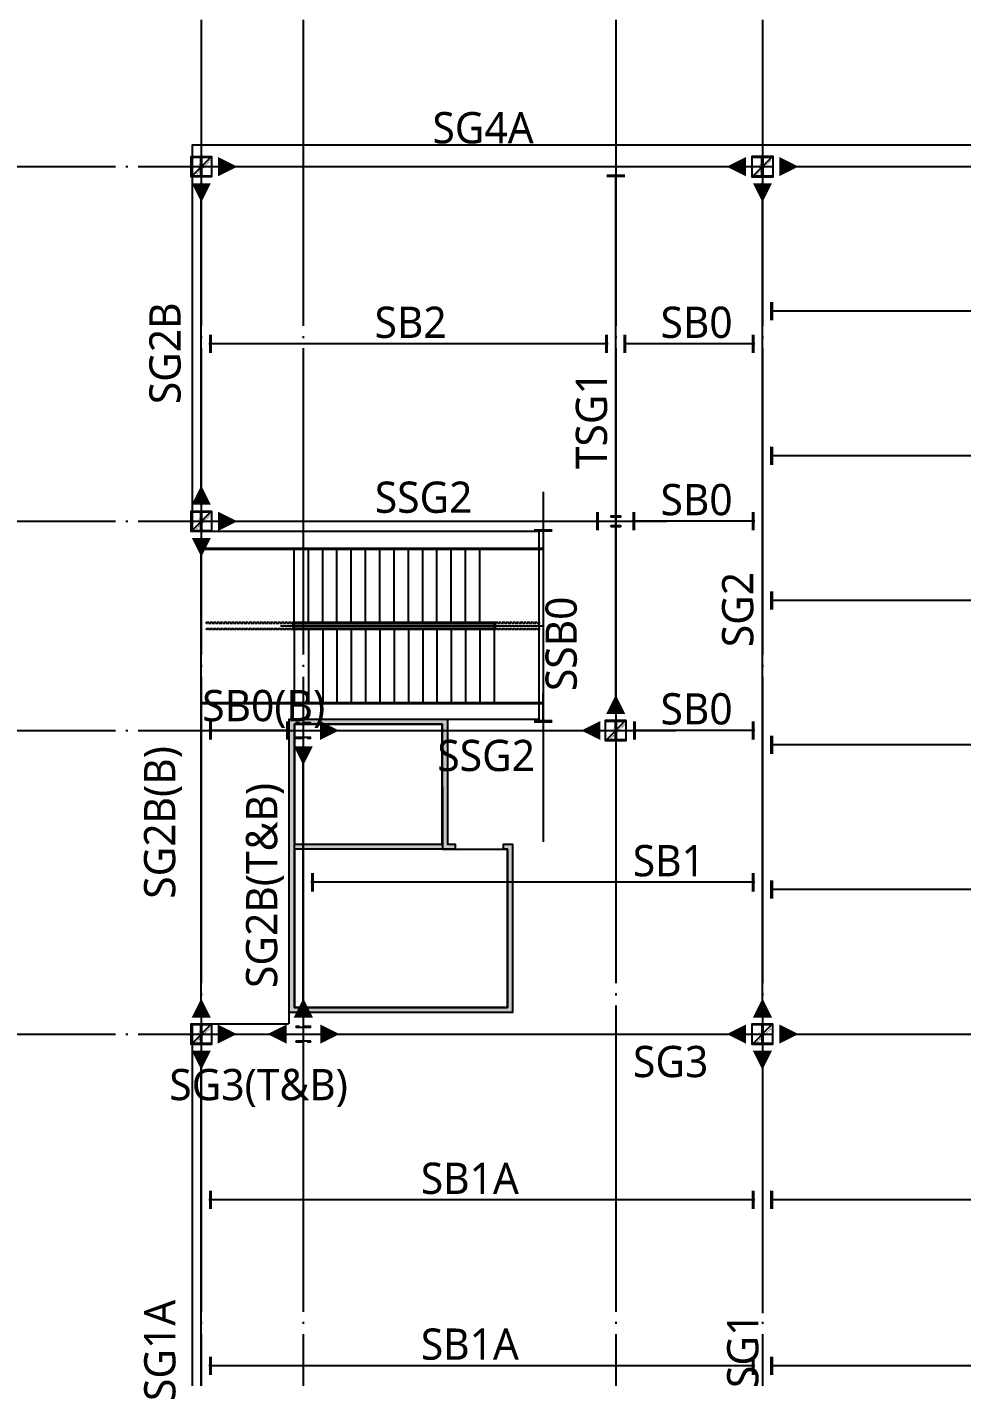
# Model space of a CAD drawing. Header units: millimetres. Extents: x -734060 to 504600, y -7739 to 118800.
# Drawn here: x 256284 to 274592, y 49181 to 75637 of the extents above; entities that cross this region are included whole.
import ezdxf
from ezdxf.enums import TextEntityAlignment as Align

# ---------------------------------------------------------------- set-up
doc = ezdxf.new("R2010")
doc.units = ezdxf.units.MM
doc.header["$LTSCALE"] = 200
for name, pattern in [('CEN-GAUN', [32.2, 30, -1, 0.2, -1]), ('CONTINOUS', [0]), ('DASH', [0.35, 0.25, -0.1]), ('HIDDEN', [0.375, 0.25, -0.125])]:
    doc.linetypes.add(name, pattern=pattern)
doc.layers.get('DEFPOINTS').update_dxf_attribs({"color": 137})
for name, color, linetype in [('09GIRDER', 2, 'Continuous'), ('5방수턱', 5, 'Continuous'), ('6SLAB', 6, 'Continuous'), ('AA-SSXM-STRS', 4, 'Continuous'), ('AA-SSXS', 6, 'Continuous'), ('CEN', 1, 'CEN-GAUN'), ('ETC-5', 5, 'Continuous'), ('S-STG', 4, 'Continuous'), ('Slab Line', 7, 'Continuous'), ('Z-STL COL', 3, 'Continuous'), ('Z-STL-BEAM', 6, 'Continuous'), ('Z-하부구조체', 6, 'HIDDEN')]:
    doc.layers.add(name, color=color, linetype=linetype)
doc.styles.add('ROMANS', font='malgun.ttf')
doc.styles.add('스타일1', font='malgun.ttf')
doc.styles.add('휘츠', font='malgun.ttf')
doc.dimstyles.new('STL-MOM-150', dxfattribs={"dimscale": 150, "dimtxt": 3, "dimasz": 1, "dimexe": 1.25, "dimexo": 0.625, "dimgap": 1.5, "dimtad": 1, "dimtxsty": 'ROMANS', "dimblk": 'DOT_MOM', "dimcen": 0, "dimse1": 1, "dimse2": 1, "dimclrt": 2, "dimadec": 0, "dimazin": 0, "dimtfac": 1, "dimtmove": 2, "dimatfit": 3, "dimfxl": 1.25, "dimarcsym": 0})

# ---------------------------------------------------------------- blocks, each defined once
blk = doc.blocks.new('x-stu-2Fcol')
at = {"layer": '09GIRDER'}
for points in [[(49800, -13200), (49800, -13179), (49972, -13179, 0.414214), (49994, -13157), (49994, -12843, 0.414214), (49972, -12821), (49800, -12821), (49800, -12800), (50200, -12800), (50200, -12821), (50028, -12821, 0.414214), (50006, -12843), (50006, -13157, 0.414214), (50028, -13179), (50200, -13179), (50200, -13200)], [(60798, -13179), (60969, -13179, 0.414214), (60991, -13157), (60991, -12843, 0.414214), (60969, -12821), (60798, -12821), (60798, -12793), (61202, -12793), (61202, -12821), (61031, -12821, 0.414214), (61009, -12843), (61009, -13157, 0.414214), (61031, -13179), (61202, -13179), (61202, -13207), (60798, -13207)], [(49800, -20150), (49800, -20129), (49972, -20129, 0.414214), (49994, -20107), (49994, -19793, 0.414214), (49972, -19771), (49800, -19771), (49800, -19750), (50200, -19750), (50200, -19771), (50028, -19771, 0.414214), (50006, -19793), (50006, -20107, 0.414214), (50028, -20129), (50200, -20129), (50200, -20150)], [(57925, -24250), (57925, -24229), (58097, -24229, 0.414214), (58119, -24207), (58119, -23893, 0.414214), (58097, -23871), (57925, -23871), (57925, -23850), (58325, -23850), (58325, -23871), (58154, -23871, 0.414214), (58132, -23893), (58132, -24207, 0.414214), (58154, -24229), (58325, -24229), (58325, -24250)], [(49800, -30200), (49800, -30179), (49972, -30179, 0.414214), (49994, -30157), (49994, -29843, 0.414214), (49972, -29821), (49800, -29821), (49800, -29800), (50200, -29800), (50200, -29821), (50028, -29821, 0.414214), (50006, -29843), (50006, -30157, 0.414214), (50028, -30179), (50200, -30179), (50200, -30200)], [(60800, -30200), (60800, -30179), (60972, -30179, 0.414214), (60994, -30157), (60994, -29843, 0.414214), (60972, -29821), (60800, -29821), (60800, -29800), (61200, -29800), (61200, -29821), (61028, -29821, 0.414214), (61006, -29843), (61006, -30157, 0.414214), (61028, -30179), (61200, -30179), (61200, -30200)]]:
    blk.add_lwpolyline(points, format="xyb", close=True, dxfattribs=at)
at = {"layer": 'DEFPOINTS'}
for p, q in [((49800, -13200), (50200, -12800)), ((60800, -13200), (61200, -12800)), ((49800, -20150), (50200, -19750)), ((57925, -24250), (58325, -23850)), ((49800, -30200), (50200, -29800)), ((60800, -30200), (61200, -29800))]:
    blk.add_line(p, q, dxfattribs=at)
for points in [[(49800, -12800), (50200, -12800), (50200, -13200), (49800, -13200)], [(60798, -12793), (61202, -12793), (61202, -13207), (60798, -13207)], [(49800, -19750), (50200, -19750), (50200, -20150), (49800, -20150)], [(57925, -23850), (58325, -23850), (58325, -24250), (57925, -24250)], [(49800, -29800), (50200, -29800), (50200, -30200), (49800, -30200)], [(60800, -29800), (61200, -29800), (61200, -30200), (60800, -30200)]]:
    blk.add_lwpolyline(points, close=True, dxfattribs=at)
at = {"layer": 'Z-STL COL', "ltscale": 3}
blk.add_lwpolyline([(58025, -20050), (58225, -20050), (58225, -20038), (58139, -20038, -0.477863), (58129, -20028), (58129, -19873, -0.452395), (58139, -19862), (58225, -19862), (58225, -19850), (58025, -19850), (58025, -19862), (58111, -19862, -0.452395), (58121, -19873), (58121, -20028, -0.477863), (58111, -20038), (58025, -20038)], format="xyb", close=True, dxfattribs=at)
at = {"layer": 'DEFPOINTS', "style": '스타일1'}
for s, p in [('H-400X400X13X21', (50043, -13010)), ('SC1', (49956, -12978)), ('H-414X405X18X28', (61021, -13017)), ('SC1A', (60956, -12978)), ('H-400X400X13X21', (50043, -19960)), ('SC1', (49956, -19928)), ('H-400X400X13X21', (58168, -24060)), ('SC1', (58081, -24028)), ('H-400X400X13X21', (50043, -30010)), ('H-400X400X13X21', (61043, -30010)), ('SC1', (49956, -29978)), ('SC1', (60956, -29978))]:
    blk.add_text(s, height=35, rotation=45, dxfattribs=at).set_placement(p, align=Align.MIDDLE_CENTER)
blk = doc.blocks.new('DOT_MOM')
at = {"color": 0}
blk.add_lwpolyline([(-3.5, 0, 0, 2.5, 0), (-1, 0, 2.5, 2.5, 0)], format="xyseb", dxfattribs=at)
blk = doc.blocks.new('*D60')
at = {"layer": 'DEFPOINTS', "color": 0, "transparency": 16777216}
for p in [(259881, 72900), (270526, 72900), (270526, 72900)]:
    blk.add_point(p, dxfattribs=at)
at = {"layer": 'S-STG', "lineweight": -2, "transparency": 16777216}
blk.add_line((260031, 72900), (270376, 72900), dxfattribs=at)
at = {"layer": 'S-STG', "lineweight": -2, "transparency": 16777216, "xscale": 150, "yscale": 150, "zscale": 150, "rotation": 180}
blk.add_blockref('DOT_MOM', (259881, 72900), dxfattribs=at)
at = {"layer": 'S-STG', "lineweight": -2, "transparency": 16777216, "xscale": 150, "yscale": 150, "zscale": 150}
blk.add_blockref('DOT_MOM', (270526, 72900), dxfattribs=at)
at = {"layer": 'S-STG', "color": 4, "transparency": 16777216, "insert": (265224, 73659), "char_height": 875, "attachment_point": 5, "style": '휘츠'}
blk.add_mtext('{\\H0.7x;SG4A}', dxfattribs=at)
blk = doc.blocks.new('*D62')
at = {"layer": 'DEFPOINTS', "color": 0, "transparency": 16777216}
for p in [(259700, 72725), (259700, 72725), (259700, 66125)]:
    blk.add_point(p, dxfattribs=at)
at = {"layer": 'S-STG', "lineweight": -2, "transparency": 16777216}
blk.add_line((259700, 66275), (259700, 72575), dxfattribs=at)
at = {"layer": 'S-STG', "lineweight": -2, "transparency": 16777216, "xscale": 150, "yscale": 150, "zscale": 150}
for p, rotation in [((259700, 72725), 90), ((259700, 66125), 270)]:
    blk.add_blockref('DOT_MOM', p, dxfattribs=dict(at, rotation=rotation))
at = {"layer": 'S-STG', "color": 4, "transparency": 16777216, "insert": (258992, 69242), "char_height": 875, "attachment_point": 5, "rotation": 90, "style": '휘츠'}
blk.add_mtext('{\\H0.7x;SG2B}', dxfattribs=at)
blk = doc.blocks.new('*D64')
at = {"layer": 'DEFPOINTS', "color": 0, "transparency": 16777216}
for p in [(270881, 72900), (280523, 72900), (280523, 72900)]:
    blk.add_point(p, dxfattribs=at)
at = {"layer": 'S-STG', "lineweight": -2, "transparency": 16777216}
blk.add_line((271031, 72900), (280373, 72900), dxfattribs=at)
at = {"layer": 'S-STG', "lineweight": -2, "transparency": 16777216, "xscale": 150, "yscale": 150, "zscale": 150, "rotation": 180}
blk.add_blockref('DOT_MOM', (270881, 72900), dxfattribs=at)
at = {"layer": 'S-STG', "lineweight": -2, "transparency": 16777216, "xscale": 150, "yscale": 150, "zscale": 150}
blk.add_blockref('DOT_MOM', (280523, 72900), dxfattribs=at)
at = {"layer": 'S-STG', "color": 4, "transparency": 16777216, "insert": (276224, 73659), "char_height": 875, "attachment_point": 5, "style": '휘츠'}
blk.add_mtext('{\\H0.7x;SG4}', dxfattribs=at)
blk = doc.blocks.new('*D66')
at = {"layer": 'DEFPOINTS', "color": 0, "transparency": 16777216}
for p in [(259700, 65775), (259700, 65775), (259700, 56075)]:
    blk.add_point(p, dxfattribs=at)
at = {"layer": 'S-STG', "lineweight": -2, "transparency": 16777216}
blk.add_line((259700, 56225), (259700, 65625), dxfattribs=at)
at = {"layer": 'S-STG', "lineweight": -2, "transparency": 16777216, "xscale": 150, "yscale": 150, "zscale": 150}
for p, rotation in [((259700, 65775), 90), ((259700, 56075), 270)]:
    blk.add_blockref('DOT_MOM', p, dxfattribs=dict(at, rotation=rotation))
at = {"layer": 'S-STG', "color": 4, "transparency": 16777216, "insert": (258951, 60049), "char_height": 875, "attachment_point": 5, "rotation": 90, "style": '휘츠'}
blk.add_mtext('{\\H0.7x;SG2B(B)}', dxfattribs=at)
blk = doc.blocks.new('*D68')
at = {"layer": 'DEFPOINTS', "color": 0, "transparency": 16777216}
for p in [(259700, 55725), (259700, 55725), (259700, 43075)]:
    blk.add_point(p, dxfattribs=at)
at = {"layer": 'S-STG', "lineweight": -2, "transparency": 16777216}
blk.add_line((259700, 43225), (259700, 55575), dxfattribs=at)
at = {"layer": 'S-STG', "lineweight": -2, "transparency": 16777216, "xscale": 150, "yscale": 150, "zscale": 150}
for p, rotation in [((259700, 55725), 90), ((259700, 43075), 270)]:
    blk.add_blockref('DOT_MOM', p, dxfattribs=dict(at, rotation=rotation))
at = {"layer": 'S-STG', "color": 4, "transparency": 16777216, "insert": (258891, 49703), "char_height": 875, "attachment_point": 5, "rotation": 90, "style": '휘츠'}
blk.add_mtext('{\\H0.7x;SG1A}', dxfattribs=at)
blk = doc.blocks.new('*D70')
at = {"layer": 'DEFPOINTS', "color": 0, "transparency": 16777216}
for p in [(270700, 72725), (270700, 72725), (270700, 56075)]:
    blk.add_point(p, dxfattribs=at)
at = {"layer": 'S-STG', "lineweight": -2, "transparency": 16777216}
blk.add_line((270700, 56225), (270700, 72575), dxfattribs=at)
at = {"layer": 'S-STG', "lineweight": -2, "transparency": 16777216, "xscale": 150, "yscale": 150, "zscale": 150}
for p, rotation in [((270700, 72725), 90), ((270700, 56075), 270)]:
    blk.add_blockref('DOT_MOM', p, dxfattribs=dict(at, rotation=rotation))
at = {"layer": 'S-STG', "color": 4, "transparency": 16777216, "insert": (270218, 64220), "char_height": 875, "attachment_point": 5, "rotation": 90, "style": '휘츠'}
blk.add_mtext('{\\H0.7x;SG2}', dxfattribs=at)
blk = doc.blocks.new('*D72')
at = {"layer": 'DEFPOINTS', "color": 0, "transparency": 16777216}
for p in [(270700, 55725), (270700, 55725), (270700, 43075)]:
    blk.add_point(p, dxfattribs=at)
at = {"layer": 'S-STG', "lineweight": -2, "transparency": 16777216}
for p, q in [((270700, 55575), (270700, 50431)), ((270700, 43225), (270700, 48975))]:
    blk.add_line(p, q, dxfattribs=at)
at = {"layer": 'S-STG', "lineweight": -2, "transparency": 16777216, "xscale": 150, "yscale": 150, "zscale": 150}
for p, rotation in [((270700, 55725), 90), ((270700, 43075), 270)]:
    blk.add_blockref('DOT_MOM', p, dxfattribs=dict(at, rotation=rotation))
at = {"layer": 'S-STG', "color": 4, "transparency": 16777216, "insert": (270318, 49703), "char_height": 875, "attachment_point": 5, "rotation": 90, "style": '휘츠'}
blk.add_mtext('{\\H0.7x;SG1}', dxfattribs=at)
blk = doc.blocks.new('*D78')
at = {"layer": 'DEFPOINTS', "color": 0, "transparency": 16777216}
for p in [(261884, 55900), (270526, 55900), (270526, 55900)]:
    blk.add_point(p, dxfattribs=at)
at = {"layer": 'S-STG', "lineweight": -2, "transparency": 16777216}
blk.add_line((262034, 55900), (270376, 55900), dxfattribs=at)
at = {"layer": 'S-STG', "lineweight": -2, "transparency": 16777216, "xscale": 150, "yscale": 150, "zscale": 150, "rotation": 180}
blk.add_blockref('DOT_MOM', (261884, 55900), dxfattribs=at)
at = {"layer": 'S-STG', "lineweight": -2, "transparency": 16777216, "xscale": 150, "yscale": 150, "zscale": 150}
blk.add_blockref('DOT_MOM', (270526, 55900), dxfattribs=at)
at = {"layer": 'S-STG', "color": 4, "transparency": 16777216, "insert": (268901, 55359), "char_height": 875, "attachment_point": 5, "style": '휘츠'}
blk.add_mtext('{\\H0.7x;SG3}', dxfattribs=at)
blk = doc.blocks.new('*D80')
at = {"layer": 'DEFPOINTS', "color": 0, "transparency": 16777216}
for p in [(270881, 55900), (280523, 55900), (280523, 55900)]:
    blk.add_point(p, dxfattribs=at)
at = {"layer": 'S-STG', "lineweight": -2, "transparency": 16777216}
blk.add_line((271031, 55900), (280373, 55900), dxfattribs=at)
at = {"layer": 'S-STG', "lineweight": -2, "transparency": 16777216, "xscale": 150, "yscale": 150, "zscale": 150, "rotation": 180}
blk.add_blockref('DOT_MOM', (270881, 55900), dxfattribs=at)
at = {"layer": 'S-STG', "lineweight": -2, "transparency": 16777216, "xscale": 150, "yscale": 150, "zscale": 150}
blk.add_blockref('DOT_MOM', (280523, 55900), dxfattribs=at)
at = {"layer": 'S-STG', "color": 4, "transparency": 16777216, "insert": (276224, 56359), "char_height": 875, "attachment_point": 5, "style": '휘츠'}
blk.add_mtext('{\\H0.7x;SG3}', dxfattribs=at)
blk = doc.blocks.new('DOT_PIN')
at = {"layer": 'Z-STL-BEAM', "ltscale": 0.4, "const_width": 0.4}
blk.add_lwpolyline([(-1.2, 1.2), (-1.2, -1.2)], dxfattribs=at)
blk = doc.blocks.new('*D84')
at = {"layer": 'DEFPOINTS', "color": 0, "transparency": 16777216}
for p in [(267825, 72900), (267825, 72900), (267825, 62023)]:
    blk.add_point(p, dxfattribs=at)
at = {"layer": 'S-STG', "lineweight": -2, "transparency": 16777216}
blk.add_line((267825, 62173), (267825, 72750), dxfattribs=at)
at = {"layer": 'S-STG', "lineweight": -2, "transparency": 16777216, "xscale": 150, "yscale": 150, "zscale": 150}
for name, p, rotation in [('DOT_PIN', (267825, 72900), 90), ('DOT_MOM', (267825, 62023), 270)]:
    blk.add_blockref(name, p, dxfattribs=dict(at, rotation=rotation))
at = {"layer": 'S-STG', "color": 4, "transparency": 16777216, "insert": (267352, 67931), "char_height": 875, "attachment_point": 5, "rotation": 90, "style": '휘츠'}
blk.add_mtext('{\\H0.7x;TSG1}', dxfattribs=at)
blk = doc.blocks.new('*D86')
at = {"layer": 'DEFPOINTS', "color": 0, "transparency": 16777216}
for p in [(259881, 65950), (267649, 65950), (267649, 65950)]:
    blk.add_point(p, dxfattribs=at)
at = {"layer": 'S-STG', "lineweight": -2, "transparency": 16777216}
blk.add_line((260031, 65950), (267499, 65950), dxfattribs=at)
at = {"layer": 'S-STG', "lineweight": -2, "transparency": 16777216, "xscale": 150, "yscale": 150, "zscale": 150}
blk.add_blockref('DOT_PIN', (267649, 65950), dxfattribs=at)
at = {"layer": 'S-STG', "lineweight": -2, "transparency": 16777216, "xscale": 150, "yscale": 150, "zscale": 150, "rotation": 180}
blk.add_blockref('DOT_MOM', (259881, 65950), dxfattribs=at)
at = {"layer": 'S-STG', "color": 4, "transparency": 16777216, "insert": (264059, 66418), "char_height": 875, "attachment_point": 5, "style": '휘츠'}
blk.add_mtext('{\\H0.7x;SSG2}', dxfattribs=at)
blk = doc.blocks.new('*D88')
at = {"layer": 'DEFPOINTS', "color": 0, "transparency": 16777216}
for p in [(261877, 61850), (267675, 61850), (267675, 61850)]:
    blk.add_point(p, dxfattribs=at)
at = {"layer": 'S-STG', "lineweight": -2, "transparency": 16777216}
blk.add_line((262027, 61850), (267525, 61850), dxfattribs=at)
at = {"layer": 'S-STG', "lineweight": -2, "transparency": 16777216, "xscale": 150, "yscale": 150, "zscale": 150, "rotation": 180}
blk.add_blockref('DOT_MOM', (261877, 61850), dxfattribs=at)
at = {"layer": 'S-STG', "lineweight": -2, "transparency": 16777216, "xscale": 150, "yscale": 150, "zscale": 150}
blk.add_blockref('DOT_MOM', (267675, 61850), dxfattribs=at)
at = {"layer": 'S-STG', "color": 4, "transparency": 16777216, "insert": (265285, 61357), "char_height": 875, "attachment_point": 5, "style": '휘츠'}
blk.add_mtext('{\\H0.7x;SSG2}', dxfattribs=at)
blk = doc.blocks.new('*D90')
at = {"layer": 'DEFPOINTS', "color": 0, "ltscale": 0.4, "transparency": 16777216}
for p in [(270700, 64400), (270700, 64400), (280519, 64400)]:
    blk.add_point(p, dxfattribs=at)
at = {"layer": 'Z-STL-BEAM', "lineweight": -2, "ltscale": 0.4, "transparency": 16777216}
blk.add_line((280369, 64400), (270850, 64400), dxfattribs=at)
at = {"layer": 'Z-STL-BEAM', "lineweight": -2, "ltscale": 0.4, "transparency": 16777216, "xscale": 150, "yscale": 150, "zscale": 150, "rotation": 180}
blk.add_blockref('DOT_PIN', (270700, 64400), dxfattribs=at)
at = {"layer": 'Z-STL-BEAM', "lineweight": -2, "ltscale": 0.4, "transparency": 16777216, "xscale": 150, "yscale": 150, "zscale": 150}
blk.add_blockref('DOT_PIN', (280519, 64400), dxfattribs=at)
at = {"layer": 'Z-STL-BEAM', "color": 2, "ltscale": 0.4, "transparency": 16777216, "insert": (275965, 64821), "char_height": 875, "attachment_point": 5, "style": '휘츠'}
blk.add_mtext('{\\H0.7x;SB1}', dxfattribs=at)
blk = doc.blocks.new('*D92')
at = {"layer": 'DEFPOINTS', "color": 0, "ltscale": 0.4, "transparency": 16777216}
for p in [(270700, 58734), (270700, 58734), (280700, 58734)]:
    blk.add_point(p, dxfattribs=at)
at = {"layer": 'Z-STL-BEAM', "lineweight": -2, "ltscale": 0.4, "transparency": 16777216}
blk.add_line((280550, 58734), (270850, 58734), dxfattribs=at)
at = {"layer": 'Z-STL-BEAM', "lineweight": -2, "ltscale": 0.4, "transparency": 16777216, "xscale": 150, "yscale": 150, "zscale": 150, "rotation": 180}
blk.add_blockref('DOT_PIN', (270700, 58734), dxfattribs=at)
at = {"layer": 'Z-STL-BEAM', "lineweight": -2, "ltscale": 0.4, "transparency": 16777216, "xscale": 150, "yscale": 150, "zscale": 150}
blk.add_blockref('DOT_PIN', (280700, 58734), dxfattribs=at)
at = {"layer": 'Z-STL-BEAM', "color": 2, "ltscale": 0.4, "transparency": 16777216, "insert": (275965, 59155), "char_height": 875, "attachment_point": 5, "style": '휘츠'}
blk.add_mtext('{\\H0.7x;SB1}', dxfattribs=at)
blk = doc.blocks.new('*D94')
at = {"layer": 'DEFPOINTS', "color": 0, "ltscale": 0.4, "transparency": 16777216}
for p in [(259700, 69425), (259700, 69425), (267825, 69425)]:
    blk.add_point(p, dxfattribs=at)
at = {"layer": 'Z-STL-BEAM', "lineweight": -2, "ltscale": 0.4, "transparency": 16777216}
blk.add_line((267675, 69425), (259850, 69425), dxfattribs=at)
at = {"layer": 'Z-STL-BEAM', "lineweight": -2, "ltscale": 0.4, "transparency": 16777216, "xscale": 150, "yscale": 150, "zscale": 150, "rotation": 180}
blk.add_blockref('DOT_PIN', (259700, 69425), dxfattribs=at)
at = {"layer": 'Z-STL-BEAM', "lineweight": -2, "ltscale": 0.4, "transparency": 16777216, "xscale": 150, "yscale": 150, "zscale": 150}
blk.add_blockref('DOT_PIN', (267825, 69425), dxfattribs=at)
at = {"layer": 'Z-STL-BEAM', "color": 2, "ltscale": 0.4, "transparency": 16777216, "insert": (263803, 69846), "char_height": 875, "attachment_point": 5, "style": '휘츠'}
blk.add_mtext('{\\H0.7x;SB2}', dxfattribs=at)
blk = doc.blocks.new('*D96')
at = {"layer": 'DEFPOINTS', "color": 0, "ltscale": 0.4, "transparency": 16777216}
for p in [(268013, 61850), (268013, 61850), (270700, 61850)]:
    blk.add_point(p, dxfattribs=at)
at = {"layer": 'Z-STL-BEAM', "lineweight": -2, "ltscale": 0.4, "transparency": 16777216}
blk.add_line((270550, 61850), (268163, 61850), dxfattribs=at)
at = {"layer": 'Z-STL-BEAM', "lineweight": -2, "ltscale": 0.4, "transparency": 16777216, "xscale": 150, "yscale": 150, "zscale": 150, "rotation": 180}
blk.add_blockref('DOT_PIN', (268013, 61850), dxfattribs=at)
at = {"layer": 'Z-STL-BEAM', "lineweight": -2, "ltscale": 0.4, "transparency": 16777216, "xscale": 150, "yscale": 150, "zscale": 150}
blk.add_blockref('DOT_PIN', (270700, 61850), dxfattribs=at)
at = {"layer": 'Z-STL-BEAM', "color": 2, "ltscale": 0.4, "transparency": 16777216, "insert": (269409, 62271), "char_height": 875, "attachment_point": 5, "style": '휘츠'}
blk.add_mtext('{\\H0.7x;SB0}', dxfattribs=at)
blk = doc.blocks.new('*D98')
at = {"layer": 'DEFPOINTS', "color": 0, "ltscale": 0.4, "transparency": 16777216}
for p in [(261700, 58875), (261700, 58875), (270700, 58875)]:
    blk.add_point(p, dxfattribs=at)
at = {"layer": 'Z-STL-BEAM', "lineweight": -2, "ltscale": 0.4, "transparency": 16777216}
blk.add_line((270550, 58875), (261850, 58875), dxfattribs=at)
at = {"layer": 'Z-STL-BEAM', "lineweight": -2, "ltscale": 0.4, "transparency": 16777216, "xscale": 150, "yscale": 150, "zscale": 150, "rotation": 180}
blk.add_blockref('DOT_PIN', (261700, 58875), dxfattribs=at)
at = {"layer": 'Z-STL-BEAM', "lineweight": -2, "ltscale": 0.4, "transparency": 16777216, "xscale": 150, "yscale": 150, "zscale": 150}
blk.add_blockref('DOT_PIN', (270700, 58875), dxfattribs=at)
at = {"layer": 'Z-STL-BEAM', "color": 2, "ltscale": 0.4, "transparency": 16777216, "insert": (268865, 59296), "char_height": 875, "attachment_point": 5, "style": '휘츠'}
blk.add_mtext('{\\H0.7x;SB1}', dxfattribs=at)
blk = doc.blocks.new('*D100')
at = {"layer": 'DEFPOINTS', "color": 0, "ltscale": 0.4, "transparency": 16777216}
for p in [(270700, 52650), (270700, 52650), (280700, 52650)]:
    blk.add_point(p, dxfattribs=at)
at = {"layer": 'Z-STL-BEAM', "lineweight": -2, "ltscale": 0.4, "transparency": 16777216}
blk.add_line((280550, 52650), (270850, 52650), dxfattribs=at)
at = {"layer": 'Z-STL-BEAM', "lineweight": -2, "ltscale": 0.4, "transparency": 16777216, "xscale": 150, "yscale": 150, "zscale": 150, "rotation": 180}
blk.add_blockref('DOT_PIN', (270700, 52650), dxfattribs=at)
at = {"layer": 'Z-STL-BEAM', "lineweight": -2, "ltscale": 0.4, "transparency": 16777216, "xscale": 150, "yscale": 150, "zscale": 150}
blk.add_blockref('DOT_PIN', (280700, 52650), dxfattribs=at)
at = {"layer": 'Z-STL-BEAM', "color": 2, "ltscale": 0.4, "transparency": 16777216, "insert": (275965, 53071), "char_height": 875, "attachment_point": 5, "style": '휘츠'}
blk.add_mtext('{\\H0.7x;SB1}', dxfattribs=at)
blk = doc.blocks.new('*D102')
at = {"layer": 'DEFPOINTS', "color": 0, "ltscale": 0.4, "transparency": 16777216}
for p in [(270700, 49400), (270700, 49400), (280700, 49400)]:
    blk.add_point(p, dxfattribs=at)
at = {"layer": 'Z-STL-BEAM', "lineweight": -2, "ltscale": 0.4, "transparency": 16777216}
blk.add_line((280550, 49400), (270850, 49400), dxfattribs=at)
at = {"layer": 'Z-STL-BEAM', "lineweight": -2, "ltscale": 0.4, "transparency": 16777216, "xscale": 150, "yscale": 150, "zscale": 150, "rotation": 180}
blk.add_blockref('DOT_PIN', (270700, 49400), dxfattribs=at)
at = {"layer": 'Z-STL-BEAM', "lineweight": -2, "ltscale": 0.4, "transparency": 16777216, "xscale": 150, "yscale": 150, "zscale": 150}
blk.add_blockref('DOT_PIN', (280700, 49400), dxfattribs=at)
at = {"layer": 'Z-STL-BEAM', "color": 2, "ltscale": 0.4, "transparency": 16777216, "insert": (275965, 49821), "char_height": 875, "attachment_point": 5, "style": '휘츠'}
blk.add_mtext('{\\H0.7x;SB1}', dxfattribs=at)
blk = doc.blocks.new('*D106')
at = {"layer": 'DEFPOINTS', "color": 0, "ltscale": 0.4, "transparency": 16777216}
for p in [(259700, 52650), (259700, 52650), (270700, 52650)]:
    blk.add_point(p, dxfattribs=at)
at = {"layer": 'Z-STL-BEAM', "lineweight": -2, "ltscale": 0.4, "transparency": 16777216}
blk.add_line((270550, 52650), (259850, 52650), dxfattribs=at)
at = {"layer": 'Z-STL-BEAM', "lineweight": -2, "ltscale": 0.4, "transparency": 16777216, "xscale": 150, "yscale": 150, "zscale": 150, "rotation": 180}
blk.add_blockref('DOT_PIN', (259700, 52650), dxfattribs=at)
at = {"layer": 'Z-STL-BEAM', "lineweight": -2, "ltscale": 0.4, "transparency": 16777216, "xscale": 150, "yscale": 150, "zscale": 150}
blk.add_blockref('DOT_PIN', (270700, 52650), dxfattribs=at)
at = {"layer": 'Z-STL-BEAM', "color": 2, "ltscale": 0.4, "transparency": 16777216, "insert": (264965, 53071), "char_height": 875, "attachment_point": 5, "style": '휘츠'}
blk.add_mtext('{\\H0.7x;SB1A}', dxfattribs=at)
blk = doc.blocks.new('*D108')
at = {"layer": 'DEFPOINTS', "color": 0, "ltscale": 0.4, "transparency": 16777216}
for p in [(259700, 49400), (259700, 49400), (270700, 49400)]:
    blk.add_point(p, dxfattribs=at)
at = {"layer": 'Z-STL-BEAM', "lineweight": -2, "ltscale": 0.4, "transparency": 16777216}
blk.add_line((270550, 49400), (259850, 49400), dxfattribs=at)
at = {"layer": 'Z-STL-BEAM', "lineweight": -2, "ltscale": 0.4, "transparency": 16777216, "xscale": 150, "yscale": 150, "zscale": 150, "rotation": 180}
blk.add_blockref('DOT_PIN', (259700, 49400), dxfattribs=at)
at = {"layer": 'Z-STL-BEAM', "lineweight": -2, "ltscale": 0.4, "transparency": 16777216, "xscale": 150, "yscale": 150, "zscale": 150}
blk.add_blockref('DOT_PIN', (270700, 49400), dxfattribs=at)
at = {"layer": 'Z-STL-BEAM', "color": 2, "ltscale": 0.4, "transparency": 16777216, "insert": (264965, 49821), "char_height": 875, "attachment_point": 5, "style": '휘츠'}
blk.add_mtext('{\\H0.7x;SB1A}', dxfattribs=at)
blk = doc.blocks.new('*D114')
at = {"layer": 'DEFPOINTS', "color": 0, "ltscale": 0.4, "transparency": 16777216}
for p in [(267997, 65950), (267997, 65950), (270700, 65950)]:
    blk.add_point(p, dxfattribs=at)
at = {"layer": 'Z-STL-BEAM', "lineweight": -2, "ltscale": 0.4, "transparency": 16777216}
blk.add_line((270550, 65950), (268147, 65950), dxfattribs=at)
at = {"layer": 'Z-STL-BEAM', "lineweight": -2, "ltscale": 0.4, "transparency": 16777216, "xscale": 150, "yscale": 150, "zscale": 150, "rotation": 180}
blk.add_blockref('DOT_PIN', (267997, 65950), dxfattribs=at)
at = {"layer": 'Z-STL-BEAM', "lineweight": -2, "ltscale": 0.4, "transparency": 16777216, "xscale": 150, "yscale": 150, "zscale": 150}
blk.add_blockref('DOT_PIN', (270700, 65950), dxfattribs=at)
at = {"layer": 'Z-STL-BEAM', "color": 2, "ltscale": 0.4, "transparency": 16777216, "insert": (269409, 66371), "char_height": 875, "attachment_point": 5, "style": '휘츠'}
blk.add_mtext('{\\H0.7x;SB0}', dxfattribs=at)
blk = doc.blocks.new('*D116')
at = {"layer": 'DEFPOINTS', "color": 0, "ltscale": 0.4, "transparency": 16777216}
for p in [(267825, 69425), (267825, 69425), (270700, 69425)]:
    blk.add_point(p, dxfattribs=at)
at = {"layer": 'Z-STL-BEAM', "lineweight": -2, "ltscale": 0.4, "transparency": 16777216}
blk.add_line((270550, 69425), (267975, 69425), dxfattribs=at)
at = {"layer": 'Z-STL-BEAM', "lineweight": -2, "ltscale": 0.4, "transparency": 16777216, "xscale": 150, "yscale": 150, "zscale": 150, "rotation": 180}
blk.add_blockref('DOT_PIN', (267825, 69425), dxfattribs=at)
at = {"layer": 'Z-STL-BEAM', "lineweight": -2, "ltscale": 0.4, "transparency": 16777216, "xscale": 150, "yscale": 150, "zscale": 150}
blk.add_blockref('DOT_PIN', (270700, 69425), dxfattribs=at)
at = {"layer": 'Z-STL-BEAM', "color": 2, "ltscale": 0.4, "transparency": 16777216, "insert": (269409, 69846), "char_height": 875, "attachment_point": 5, "style": '휘츠'}
blk.add_mtext('{\\H0.7x;SB0}', dxfattribs=at)
blk = doc.blocks.new('*D156')
at = {"layer": 'DEFPOINTS', "color": 0, "transparency": 16777216}
for p in [(261700, 61692), (261700, 61692), (261700, 56075)]:
    blk.add_point(p, dxfattribs=at)
at = {"layer": 'S-STG', "lineweight": -2, "transparency": 16777216}
blk.add_line((261700, 56225), (261700, 61542), dxfattribs=at)
at = {"layer": 'S-STG', "lineweight": -2, "transparency": 16777216, "xscale": 150, "yscale": 150, "zscale": 150}
for p, rotation in [((261700, 61692), 90), ((261700, 56075), 270)]:
    blk.add_blockref('DOT_MOM', p, dxfattribs=dict(at, rotation=rotation))
at = {"layer": 'S-STG', "color": 4, "transparency": 16777216, "insert": (260950, 58814), "char_height": 875, "attachment_point": 5, "rotation": 90, "style": '휘츠'}
blk.add_mtext('{\\H0.7x;SG2B(T&B)}', dxfattribs=at)
blk = doc.blocks.new('*D158')
at = {"layer": 'DEFPOINTS', "color": 0, "transparency": 16777216}
for p in [(259871, 55900), (261523, 55900), (261523, 55900)]:
    blk.add_point(p, dxfattribs=at)
at = {"layer": 'S-STG', "lineweight": -2, "transparency": 16777216}
blk.add_line((260021, 55900), (261373, 55900), dxfattribs=at)
at = {"layer": 'S-STG', "lineweight": -2, "transparency": 16777216, "xscale": 150, "yscale": 150, "zscale": 150, "rotation": 180}
blk.add_blockref('DOT_MOM', (259871, 55900), dxfattribs=at)
at = {"layer": 'S-STG', "lineweight": -2, "transparency": 16777216, "xscale": 150, "yscale": 150, "zscale": 150}
blk.add_blockref('DOT_MOM', (261523, 55900), dxfattribs=at)
at = {"layer": 'S-STG', "color": 4, "transparency": 16777216, "insert": (260824, 54844), "char_height": 875, "attachment_point": 5, "style": '휘츠'}
blk.add_mtext('{\\H0.7x;SG3(T&B)}', dxfattribs=at)
blk = doc.blocks.new('*D160')
at = {"layer": 'DEFPOINTS', "color": 0, "ltscale": 0.4, "transparency": 16777216}
for p in [(266400, 65950), (266400, 61850), (266400, 61850)]:
    blk.add_point(p, dxfattribs=at)
at = {"layer": 'Z-STL-BEAM', "lineweight": -2, "ltscale": 0.4, "transparency": 16777216}
for p, q in [((266400, 65800), (266400, 64525)), ((266400, 62000), (266400, 62572))]:
    blk.add_line(p, q, dxfattribs=at)
at = {"layer": 'Z-STL-BEAM', "lineweight": -2, "ltscale": 0.4, "transparency": 16777216, "xscale": 150, "yscale": 150, "zscale": 150}
for p, rotation in [((266400, 65950), 90), ((266400, 61850), 270)]:
    blk.add_blockref('DOT_PIN', p, dxfattribs=dict(at, rotation=rotation))
at = {"layer": 'Z-STL-BEAM', "color": 2, "ltscale": 0.4, "transparency": 16777216, "insert": (266758, 63549), "char_height": 875, "attachment_point": 5, "rotation": 90, "style": '휘츠'}
blk.add_mtext('{\\H0.7x;SSB0}', dxfattribs=at)
blk = doc.blocks.new('*D162')
at = {"layer": 'DEFPOINTS', "color": 0, "ltscale": 0.4, "transparency": 16777216}
for p in [(259700, 61850), (259700, 61850), (261573, 61850)]:
    blk.add_point(p, dxfattribs=at)
at = {"layer": 'Z-STL-BEAM', "lineweight": -2, "ltscale": 0.4, "transparency": 16777216}
blk.add_line((261423, 61850), (259850, 61850), dxfattribs=at)
at = {"layer": 'Z-STL-BEAM', "lineweight": -2, "ltscale": 0.4, "transparency": 16777216, "xscale": 150, "yscale": 150, "zscale": 150, "rotation": 180}
blk.add_blockref('DOT_PIN', (259700, 61850), dxfattribs=at)
at = {"layer": 'Z-STL-BEAM', "lineweight": -2, "ltscale": 0.4, "transparency": 16777216, "xscale": 150, "yscale": 150, "zscale": 150}
blk.add_blockref('DOT_PIN', (261573, 61850), dxfattribs=at)
at = {"layer": 'Z-STL-BEAM', "color": 2, "ltscale": 0.4, "transparency": 16777216, "insert": (260924, 62271), "char_height": 875, "attachment_point": 5, "style": '휘츠'}
blk.add_mtext('{\\H0.7x;SB0(B)}', dxfattribs=at)
blk = doc.blocks.new('*D208')
at = {"layer": 'DEFPOINTS', "color": 0, "ltscale": 0.4, "transparency": 16777216}
for p in [(270700, 61567), (270700, 61567), (280700, 61567)]:
    blk.add_point(p, dxfattribs=at)
at = {"layer": 'Z-STL-BEAM', "lineweight": -2, "ltscale": 0.4, "transparency": 16777216}
blk.add_line((280550, 61567), (270850, 61567), dxfattribs=at)
at = {"layer": 'Z-STL-BEAM', "lineweight": -2, "ltscale": 0.4, "transparency": 16777216, "xscale": 150, "yscale": 150, "zscale": 150, "rotation": 180}
blk.add_blockref('DOT_PIN', (270700, 61567), dxfattribs=at)
at = {"layer": 'Z-STL-BEAM', "lineweight": -2, "ltscale": 0.4, "transparency": 16777216, "xscale": 150, "yscale": 150, "zscale": 150}
blk.add_blockref('DOT_PIN', (280700, 61567), dxfattribs=at)
at = {"layer": 'Z-STL-BEAM', "color": 2, "ltscale": 0.4, "transparency": 16777216, "insert": (275965, 61988), "char_height": 875, "attachment_point": 5, "style": '휘츠'}
blk.add_mtext('{\\H0.7x;SB1}', dxfattribs=at)
blk = doc.blocks.new('*D210')
at = {"layer": 'DEFPOINTS', "color": 0, "ltscale": 0.4, "transparency": 16777216}
for p in [(270700, 67233), (270700, 67233), (280520, 67233)]:
    blk.add_point(p, dxfattribs=at)
at = {"layer": 'Z-STL-BEAM', "lineweight": -2, "ltscale": 0.4, "transparency": 16777216}
blk.add_line((280370, 67233), (270850, 67233), dxfattribs=at)
at = {"layer": 'Z-STL-BEAM', "lineweight": -2, "ltscale": 0.4, "transparency": 16777216, "xscale": 150, "yscale": 150, "zscale": 150, "rotation": 180}
blk.add_blockref('DOT_PIN', (270700, 67233), dxfattribs=at)
at = {"layer": 'Z-STL-BEAM', "lineweight": -2, "ltscale": 0.4, "transparency": 16777216, "xscale": 150, "yscale": 150, "zscale": 150}
blk.add_blockref('DOT_PIN', (280520, 67233), dxfattribs=at)
at = {"layer": 'Z-STL-BEAM', "color": 2, "ltscale": 0.4, "transparency": 16777216, "insert": (275965, 67654), "char_height": 875, "attachment_point": 5, "style": '휘츠'}
blk.add_mtext('{\\H0.7x;SB1}', dxfattribs=at)
blk = doc.blocks.new('*D212')
at = {"layer": 'DEFPOINTS', "color": 0, "ltscale": 0.4, "transparency": 16777216}
for p in [(270700, 70066), (270700, 70066), (280520, 70066)]:
    blk.add_point(p, dxfattribs=at)
at = {"layer": 'Z-STL-BEAM', "lineweight": -2, "ltscale": 0.4, "transparency": 16777216}
blk.add_line((280370, 70066), (270850, 70066), dxfattribs=at)
at = {"layer": 'Z-STL-BEAM', "lineweight": -2, "ltscale": 0.4, "transparency": 16777216, "xscale": 150, "yscale": 150, "zscale": 150, "rotation": 180}
blk.add_blockref('DOT_PIN', (270700, 70066), dxfattribs=at)
at = {"layer": 'Z-STL-BEAM', "lineweight": -2, "ltscale": 0.4, "transparency": 16777216, "xscale": 150, "yscale": 150, "zscale": 150}
blk.add_blockref('DOT_PIN', (280520, 70066), dxfattribs=at)
at = {"layer": 'Z-STL-BEAM', "color": 2, "ltscale": 0.4, "transparency": 16777216, "insert": (275965, 70487), "char_height": 875, "attachment_point": 5, "style": '휘츠'}
blk.add_mtext('{\\H0.7x;SB1}', dxfattribs=at)
blk = doc.blocks.new('STR-2FS')
at = {"layer": 'AA-SSXM-STRS'}
for p, q in [((51820, -21930), (51820, -20500)), ((52100, -21930), (52100, -20500)), ((52380, -21930), (52380, -20500)), ((52660, -21930), (52660, -20500)), ((52940, -21930), (52940, -20500)), ((53220, -21930), (53220, -20500)), ((53500, -21930), (53500, -20500)), ((53780, -21930), (53780, -20500)), ((54060, -21930), (54060, -20500)), ((54340, -21930), (54340, -20500)), ((54620, -21930), (54620, -20500)), ((54900, -21930), (54900, -20500)), ((55180, -21930), (55180, -20500)), ((55460, -21930), (55460, -20500)), ((51820, -22070), (51820, -23500)), ((52100, -22070), (52100, -23500)), ((52380, -22070), (52380, -23500)), ((52660, -22070), (52660, -23500)), ((52940, -22070), (52940, -23500)), ((53220, -22070), (53220, -23500)), ((53500, -22070), (53500, -23500)), ((53780, -22070), (53780, -23500)), ((54060, -22070), (54060, -23500)), ((54340, -22070), (54340, -23500)), ((54620, -22070), (54620, -23500)), ((54900, -22070), (54900, -23500)), ((55180, -22070), (55180, -23500)), ((55460, -22070), (55460, -23500)), ((55460, -22070), (55460, -23500)), ((55740, -22070), (55740, -23500)), ((51820, -22553), (51820, -22553)), ((52940, -22553), (52940, -22553)), ((53780, -22553), (53780, -22553)), ((54620, -22553), (54620, -22553))]:
    blk.add_line(p, q, dxfattribs=at)
at = {"layer": 'AA-SSXS'}
for points in [[(56700, -20480), (50000, -20480)], [(56700, -20500), (50000, -20500)], [(50000, -23500), (56700, -23500)], [(50000, -23520), (56700, -23520)]]:
    blk.add_lwpolyline(points, dxfattribs=at)
for points in [[(55760, -22070), (51800, -22070), (51800, -21930), (55760, -21930)], [(55740, -22050), (51820, -22050), (51820, -21950), (55740, -21950)]]:
    blk.add_lwpolyline(points, close=True, dxfattribs=at)
at = {"layer": 'CEN'}
blk.add_line((51555, -22000), (56710, -22000), dxfattribs=at)
at = {"layer": 'ETC-5', "linetype": 'DASH'}
for points in [[(50100, -21930), (51800, -21930), (51800, -21950), (50100, -21950)], [(55760, -21930), (56625, -21930), (56625, -21950), (55760, -21950)], [(50100, -22050), (51800, -22050), (51800, -22070), (50100, -22070)], [(55760, -22050), (56625, -22050), (56625, -22070), (55760, -22070)]]:
    blk.add_lwpolyline(points, close=True, dxfattribs=at)

msp = doc.modelspace()

# ---------------------------------------------------------------- hatches: boundary and pattern name
at = {"layer": '5방수턱'}
h = msp.add_hatch(dxfattribs=at)
h.set_pattern_fill('ZIGZAG', color=251, scale=20)
h.set_pattern_definition([(0, (0, 0), (63.5, 63.5), [63.5, -63.5]), (90, (63.5, 0), (-63.5, 63.5), [63.5, -63.5])])
edge = h.paths.add_edge_path()
edge.add_line((261525, 59525), (261525, 56425))
edge.add_line((261525, 56425), (265700, 56425))
edge.add_line((265700, 56425), (265700, 59525))
edge.add_line((265700, 59525), (265625, 59525))
edge.add_line((265625, 59525), (265625, 59625))
edge.add_line((265625, 59625), (265800, 59625))
edge.add_line((265800, 59625), (265800, 56325))
edge.add_line((265800, 56325), (261425, 56325))
edge.add_line((261425, 56325), (261425, 62075))
edge.add_line((261425, 62075), (264525, 62075))
edge.add_line((264525, 62075), (264525, 59625))
edge.add_line((264525, 59625), (264675, 59625))
edge.add_line((264675, 59625), (264675, 59525))
edge.add_line((264675, 59525), (264425, 59525))
edge.add_line((264425, 59525), (261525.8, 59525))
edge.add_line((261525.8, 59624.2), (264425, 59624.2))
edge.add_line((264425, 59624.2), (264425, 61975))
edge.add_line((264425, 61975), (261525, 61975))
edge.add_line((261525, 61975), (261525, 59624.2))

# ---------------------------------------------------------------- linework, layer by layer
for points in [[(261525, 59525), (261525, 56425), (265700, 56425), (265700, 59525), (265625, 59525), (265625, 59625), (265800, 59625), (265800, 56325), (261425, 56325), (261425, 62075), (264525, 62075), (264525, 59625), (264675, 59625), (264675, 59525), (264425, 59525), (261525.8, 59525)], [(261525.8, 59624.2), (264425, 59624.2), (264425, 61975), (261525, 61975), (261525, 59624.2)]]:
    msp.add_lwpolyline(points, dxfattribs=at)
at = {"layer": '6SLAB'}
msp.add_lwpolyline([(264425.4, 59525), (265700, 59525), (265700, 56425), (261525, 56425), (261525, 61975), (264425, 61975), (264425.4, 59525)], dxfattribs=at)
at = {"layer": 'CEN'}
for p, q in [((259700, 95100), (259700, 32900)), ((261700, 95100), (261700, 32900)), ((267825, 95100), (267825, 32900)), ((270700, 95100), (270700, 32900)), ((200500, 72900), (285700, 72900)), ((200500, 65950), (268825, 65950)), ((258700, 65950), (260654.547, 65950)), ((267825, 62883.056), (267825, 60050)), ((261700, 62465.756), (261700, 55273.913)), ((200500, 61850), (268825, 61850)), ((258700, 61850), (269000, 61850)), ((200500, 55900), (285700, 55900))]:
    msp.add_line(p, q, dxfattribs=at)
at = {"layer": 'CEN', "linetype": 'CONTINOUS'}
for p, q in [((266400, 66527.617), (266400, 59668.06)), ((267825, 66527.617), (267825, 59668.06))]:
    msp.add_line(p, q, dxfattribs=at)
at = {"layer": 'Slab Line'}
for points in [[(259525, 65750), (259525, 73325), (280934.962, 73325), (280935.038, 72665), (280935, 72665), (280935, 64670), (281250, 64670), (281250, 42665), (277000, 42665), (277000, 42465), (273400, 42465)], [(261425, 56100), (261425, 62075), (266325, 62075), (266325, 65750), (259525, 65750)], [(273400, 42465), (273400, 42665), (259525, 42665), (259525, 56100), (261410, 56100)]]:
    msp.add_lwpolyline(points, dxfattribs=at)
at = {"layer": 'Z-하부구조체', "ltscale": 3}
for points in [[(261551, 61700), (261849, 61700), (261849, 61715), (261724.25, 61715, -0.414213562), (261705, 61734.25), (261705, 61965.75, -0.414213562), (261724.25, 61985), (261849, 61985), (261849, 62000), (261551, 62000), (261551, 61985), (261675.75, 61985, -0.414213562), (261695, 61965.75), (261695, 61734.25, -0.414213562), (261675.75, 61715), (261551, 61715)], [(261551, 55750), (261849, 55750), (261849, 55765), (261724.25, 55765, -0.414213562), (261705, 55784.25), (261705, 56015.75, -0.414213562), (261724.25, 56035), (261849, 56035), (261849, 56050), (261551, 56050), (261551, 56035), (261675.75, 56035, -0.414213562), (261695, 56015.75), (261695, 55784.25, -0.414213562), (261675.75, 55765), (261551, 55765)]]:
    msp.add_lwpolyline(points, format="xyb", close=True, dxfattribs=at)

# ---------------------------------------------------------------- block references
msp.add_blockref('x-stu-2Fcol', (209700, 85900))
at = {"layer": 'Z-하부구조체'}
msp.add_blockref('STR-2FS', (209700, 85900), dxfattribs=at)

# ---------------------------------------------------------------- dimensions: what is measured, and where the dimension line sits
at = {"layer": 'S-STG'}
for base, p1, p2, text, override, picture, middle in [((270526.262, 72900), (259880.801, 72900), (270526.262, 72900), '{\\H0.7x;SG4A}', {"dimscale": 0, "dimtxt": 875, "dimasz": 150, "dimexe": 156.25, "dimexo": 78.125, "dimgap": 75, "dimtxsty": '휘츠', "dimclrd": 256, "dimclrt": 4, "dimtix": 0, "dimtofl": 1, "dimtmove": 2, "dimatfit": 3}, '*D60', (265223.67, 73658.614)), ((280522.793, 72900), (270880.801, 72900), (280522.793, 72900), '{\\H0.7x;SG4}', {"dimscale": 0, "dimtxt": 875, "dimasz": 150, "dimexe": 156.25, "dimexo": 78.125, "dimgap": 75, "dimtxsty": '휘츠', "dimcen": 0, "dimclrd": 256, "dimclrt": 4, "dimtix": 0, "dimtofl": 1, "dimtmove": 2, "dimatfit": 3}, '*D64', (276223.67, 73658.614)), ((267648.603, 65950), (259880.801, 65950), (267648.603, 65950), '{\\H0.7x;SSG2}', {"dimscale": 0, "dimtxt": 875, "dimasz": 150, "dimexe": 156.25, "dimexo": 78.125, "dimgap": 75, "dimtxsty": '휘츠', "dimblk1": 'DOT_MOM', "dimblk2": 'DOT_PIN', "dimsah": 1, "dimcen": 0, "dimclrd": 256, "dimclrt": 4, "dimtix": 0, "dimtofl": 1, "dimtmove": 2, "dimatfit": 3}, '*D86', (264058.524, 66418.387)), ((267674.585, 61850), (261877.479, 61850), (267674.585, 61850), '{\\H0.7x;SSG2}', {"dimscale": 0, "dimtxt": 875, "dimasz": 150, "dimexe": 156.25, "dimexo": 78.125, "dimgap": 75, "dimtxsty": '휘츠', "dimcen": 0, "dimclrd": 256, "dimclrt": 4, "dimtix": 0, "dimtofl": 1, "dimtmove": 2, "dimatfit": 3}, '*D88', (265284.899, 61357.241)), ((280522.793, 55900), (270880.801, 55900), (280522.793, 55900), '{\\H0.7x;SG3}', {"dimscale": 0, "dimtxt": 875, "dimasz": 150, "dimexe": 156.25, "dimexo": 78.125, "dimgap": 75, "dimtxsty": '휘츠', "dimcen": 0, "dimclrd": 256, "dimclrt": 4, "dimtix": 0, "dimtofl": 1, "dimtmove": 2, "dimatfit": 3}, '*D80', (276223.67, 56358.614)), ((261522.551, 55900), (259870.966, 55900), (261522.551, 55900), '{\\H0.7x;SG3(T&B)}', {"dimscale": 0, "dimtxt": 875, "dimasz": 150, "dimexe": 156.25, "dimexo": 78.125, "dimgap": 75, "dimtxsty": '휘츠', "dimcen": 0, "dimclrd": 256, "dimclrt": 4, "dimtix": 0, "dimtofl": 1, "dimtmove": 2, "dimatfit": 3}, '*D158', (260824.109, 54843.798)), ((270526.262, 55900), (261883.549, 55900), (270526.262, 55900), '{\\H0.7x;SG3}', {"dimscale": 0, "dimtxt": 875, "dimasz": 150, "dimexe": 156.25, "dimexo": 78.125, "dimgap": 75, "dimtxsty": '휘츠', "dimcen": 0, "dimclrd": 256, "dimclrt": 4, "dimtix": 0, "dimtofl": 1, "dimtmove": 2, "dimatfit": 3}, '*D78', (268901.302, 55358.614))]:
    dim = msp.add_linear_dim(base=base, p1=p1, p2=p2, text=text, dimstyle='STL-MOM-150', override=override, dxfattribs=at)
    dim.commit()
    dim.dimension.update_dxf_attribs({"geometry": picture, "text_midpoint": middle, "dimtype": 160})
for base, p1, p2, text, override, picture, middle in [((267825, 72900), (267825, 62022.554), (267825, 72900), '{\\H0.7x;TSG1}', {"dimscale": 0, "dimtxt": 875, "dimasz": 150, "dimexe": 156.25, "dimexo": 78.125, "dimgap": 75, "dimtxsty": '휘츠', "dimblk1": 'DOT_MOM', "dimblk2": 'DOT_PIN', "dimsah": 1, "dimcen": 0, "dimclrd": 256, "dimclrt": 4, "dimtix": 0, "dimtofl": 1, "dimtmove": 2, "dimatfit": 3}, '*D84', (267352.401, 67930.948)), ((259700, 72725), (259700, 66125), (259700, 72725), '{\\H0.7x;SG2B}', {"dimscale": 0, "dimtxt": 875, "dimasz": 150, "dimexe": 156.25, "dimexo": 78.125, "dimgap": 75, "dimtxsty": '휘츠', "dimcen": 0, "dimclrd": 256, "dimclrt": 4, "dimtix": 0, "dimtofl": 1, "dimtmove": 2, "dimatfit": 3}, '*D62', (258991.968, 69242.132)), ((270700, 72725), (270700, 56075), (270700, 72725), '{\\H0.7x;SG2}', {"dimscale": 0, "dimtxt": 875, "dimasz": 150, "dimexe": 156.25, "dimexo": 78.125, "dimgap": 75, "dimtxsty": '휘츠', "dimcen": 0, "dimclrd": 256, "dimclrt": 4, "dimtix": 0, "dimtofl": 1, "dimtmove": 2, "dimatfit": 3}, '*D70', (270218, 64220.396)), ((259700, 65775), (259700, 56075), (259700, 65775), '{\\H0.7x;SG2B(B)}', {"dimscale": 0, "dimtxt": 875, "dimasz": 150, "dimexe": 156.25, "dimexo": 78.125, "dimgap": 75, "dimtxsty": '휘츠', "dimcen": 0, "dimclrd": 256, "dimclrt": 4, "dimtix": 0, "dimtofl": 1, "dimtmove": 2, "dimatfit": 3}, '*D66', (258951.447, 60049.166)), ((261700, 61691.554), (261700, 56075), (261700, 61691.554), '{\\H0.7x;SG2B(T&B)}', {"dimscale": 0, "dimtxt": 875, "dimasz": 150, "dimexe": 156.25, "dimexo": 78.125, "dimgap": 75, "dimtxsty": '휘츠', "dimclrd": 256, "dimclrt": 4, "dimtix": 0, "dimtofl": 1, "dimtmove": 2, "dimatfit": 3}, '*D156', (260949.962, 58814.318)), ((259700, 55725), (259700, 43075), (259700, 55725), '{\\H0.7x;SG1A}', {"dimscale": 0, "dimtxt": 875, "dimasz": 150, "dimexe": 156.25, "dimexo": 78.125, "dimgap": 75, "dimtxsty": '휘츠', "dimcen": 0, "dimclrd": 256, "dimclrt": 4, "dimtix": 0, "dimtofl": 1, "dimtmove": 2, "dimatfit": 3}, '*D68', (258890.779, 49702.848)), ((270700, 55725), (270700, 43075), (270700, 55725), '{\\H0.7x;SG1}', {"dimscale": 0, "dimtxt": 875, "dimasz": 150, "dimexe": 156.25, "dimexo": 78.125, "dimgap": 75, "dimtxsty": '휘츠', "dimcen": 0, "dimclrd": 256, "dimclrt": 4, "dimtix": 0, "dimtofl": 1, "dimtmove": 2, "dimatfit": 3}, '*D72', (270318, 49702.848))]:
    dim = msp.add_linear_dim(base=base, p1=p1, p2=p2, angle=90, text=text, dimstyle='STL-MOM-150', override=override, dxfattribs=at)
    dim.commit()
    dim.dimension.update_dxf_attribs({"geometry": picture, "text_midpoint": middle, "dimtype": 160})
at = {"layer": 'Z-STL-BEAM', "ltscale": 0.4}
for base, p1, p2, angle, text, picture, middle in [((270700, 70066), (280520, 70066), (270700, 70066), 180, '{\\H0.7x;SB1}', '*D212', (275964.784, 70486.636)), ((259700, 69425), (267825, 69425), (259700, 69425), 180, '{\\H0.7x;SB2}', '*D94', (263803.013, 69845.636)), ((267825, 69425), (270700, 69425), (267825, 69425), 180, '{\\H0.7x;SB0}', '*D116', (269408.608, 69845.636)), ((270700, 67233), (280520, 67233), (270700, 67233), 180, '{\\H0.7x;SB1}', '*D210', (275964.784, 67653.636)), ((267996.846, 65950), (270700, 65950), (267996.846, 65950), 180, '{\\H0.7x;SB0}', '*D114', (269408.608, 66370.636)), ((266400, 61850), (266400, 65950), (266400.001, 61850), 270, '{\\H0.7x;SSB0}', '*D160', (266758.179, 63548.565)), ((270700, 64400), (280518.862, 64400), (270700, 64400), 180, '{\\H0.7x;SB1}', '*D90', (275964.784, 64820.636)), ((259700, 61850), (261572.675, 61850), (259700, 61850), 180, '{\\H0.7x;SB0(B)}', '*D162', (260923.655, 62270.636)), ((268013.183, 61850), (270700, 61850), (268013.183, 61850), 180, '{\\H0.7x;SB0}', '*D96', (269408.608, 62270.636)), ((270700, 61567), (280700, 61567), (270700, 61567), 180, '{\\H0.7x;SB1}', '*D208', (275964.784, 61987.636)), ((261700, 58875), (270700, 58875), (261700, 58875), 180, '{\\H0.7x;SB1}', '*D98', (268864.784, 59295.636)), ((270700, 58734), (280700, 58734), (270700, 58734), 180, '{\\H0.7x;SB1}', '*D92', (275964.784, 59154.636)), ((259700, 52650), (270700, 52650), (259700, 52650), 180, '{\\H0.7x;SB1A}', '*D106', (264964.784, 53070.636)), ((270700, 52650), (280700, 52650), (270700, 52650), 180, '{\\H0.7x;SB1}', '*D100', (275964.784, 53070.636)), ((259700, 49400), (270700, 49400), (259700, 49400), 180, '{\\H0.7x;SB1A}', '*D108', (264964.784, 49820.636)), ((270700, 49400), (280700, 49400), (270700, 49400), 180, '{\\H0.7x;SB1}', '*D102', (275964.784, 49820.636))]:
    dim = msp.add_linear_dim(base=base, p1=p1, p2=p2, angle=angle, text=text, dimstyle='STL-MOM-150', override={"dimscale": 0, "dimtxt": 875, "dimasz": 150, "dimexe": 156.25, "dimexo": 78.125, "dimgap": 75, "dimtxsty": '휘츠', "dimblk1": 'DOT_PIN', "dimblk2": 'DOT_PIN', "dimsah": 1, "dimcen": 0, "dimclrd": 256, "dimtix": 0, "dimtofl": 1, "dimtmove": 2, "dimatfit": 3}, dxfattribs=at)
    dim.commit()
    dim.dimension.update_dxf_attribs({"geometry": picture, "text_midpoint": middle, "dimtype": 160})

doc.saveas('drawing.dxf')
